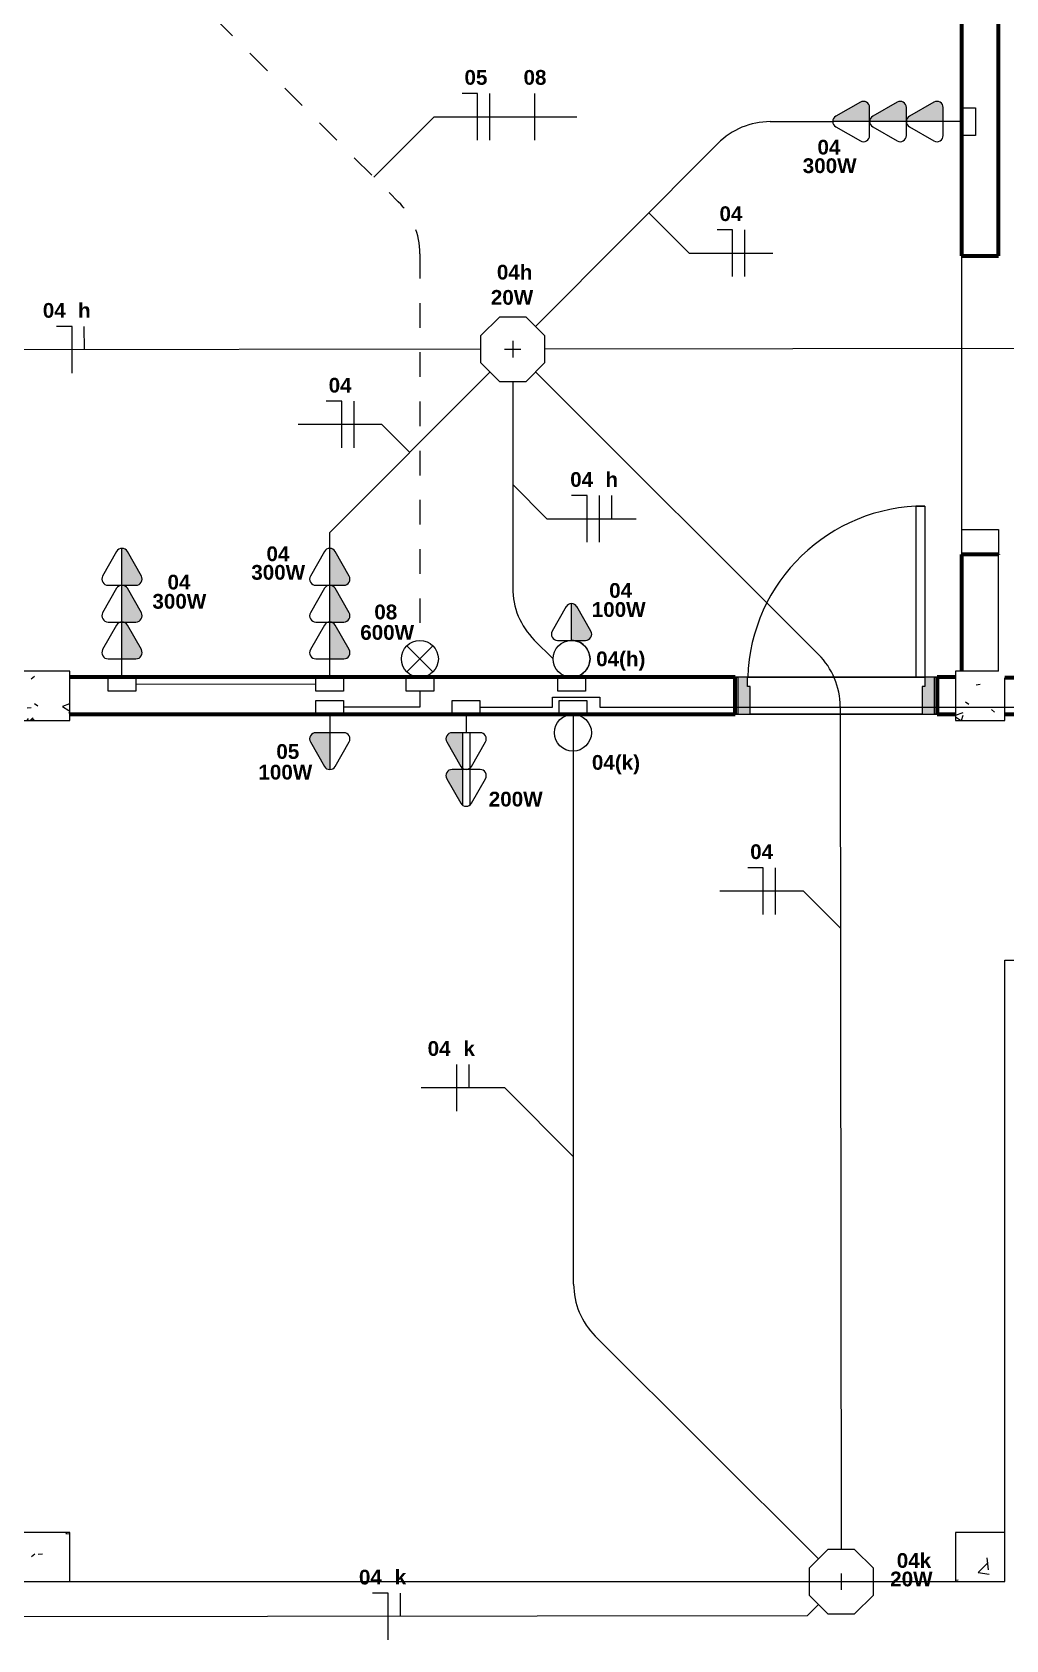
# Model space of a CAD drawing. Extents: x 1450 to 1868, y 82 to 351.
# Drawn here: x 1634 to 1637.96, y 222.2 to 228.74 of the extents above; entities that cross this region are included whole.
import ezdxf
from ezdxf.enums import TextEntityAlignment as Align

# ---------------------------------------------------------------- set-up
doc = ezdxf.new("R2010")
doc.units = 0
doc.header["$LTSCALE"] = 0.5
doc.linetypes.add('ELETRODUTO_PISO', pattern=[0.55, 0.4, -0.15])
doc.linetypes.add('ELETRODUTO_TETO', pattern=[1000, 1000, 0])
doc.layers.get('0').update_dxf_attribs({"linetype": 'CONTINUOUS'})
for name, color, linetype, lineweight in [('A-AREA', 32, 'CONTINUOUS', 9), ('A-DOOR', 31, 'CONTINUOUS', 25), ('A-DOOR-FRAM', 31, 'CONTINUOUS', 9), ('A-FLOR', 192, 'CONTINUOUS', 9), ('A-WALL', 113, 'CONTINUOUS', 30), ('S-COLS', 52, 'CONTINUOUS', 9)]:
    doc.layers.add(name, color=color, linetype=linetype, lineweight=lineweight)
for name, color, linetype in [('ELETRODUTO', 7, 'CONTINUOUS'), ('ELETRODUTO-PISO', 3, 'CONTINUOUS'), ('ELETRODUTO_TETO', 2, 'CONTINUOUS'), ('FIACAO', 7, 'CONTINUOUS'), ('Iluminação', 7, 'CONTINUOUS'), ('INDICACAO_CIRCUITO', 2, 'CONTINUOUS'), ('INDICACAO_INTERRUPTOR_FIA', 2, 'CONTINUOUS'), ('INDICACAO_POTENCIA', 1, 'CONTINUOUS'), ('INTERRUPTORES', 1, 'CONTINUOUS'), ('LINHA_DE_CHAMADA', 7, 'CONTINUOUS'), ('LUMINÁRIAS', 3, 'CONTINUOUS'), ('TOMADAS ABNT', 10, 'CONTINUOUS'), ('X_LIGACAO_VIRTUAL_OBJ', 7, 'CONTINUOUS')]:
    doc.layers.add(name, color=color, linetype=linetype)
doc.styles.add('Arial', font='arialbd.ttf', dxfattribs={"height": 100})

# ---------------------------------------------------------------- blocks, each defined once
blk = doc.blocks.new('*U1323', base_point=(576.818, 148.746))
blk.add_line((576.818, 148.556), (576.818, 148.936))
blk = doc.blocks.new('*U1331', base_point=(665.55, 144.199))
blk.add_line((665.55, 144.199), (665.55, 144.389))
blk = doc.blocks.new('*U1447', base_point=(1466.14, 145.6799))
at = {"xscale": 0.5, "yscale": 0.5, "zscale": 0.5}
for name, p in [('*U1323', (1466.115, 145.6799)), ('*U1331', (1466.165, 145.6799))]:
    blk.add_blockref(name, p, dxfattribs=at)
blk = doc.blocks.new('*U1442', base_point=(1466.4328, 149.6263))
at = {"xscale": 0.5, "yscale": 0.5, "zscale": 0.5}
blk.add_blockref('*U1323', (1466.4328, 149.6263), dxfattribs=at)
blk = doc.blocks.new('*U1322', base_point=(608.67, 153.293))
for p, q in [((608.67, 153.483), (608.544, 153.483)), ((608.67, 153.103), (608.67, 153.483))]:
    blk.add_line(p, q)
blk = doc.blocks.new('*U1441', base_point=(1466.1928, 149.6263))
at = {"xscale": 0.5, "yscale": 0.5, "zscale": 0.5}
for name, p in [('*U1322', (1466.1995, 149.6263)), ('*U1323', (1466.2495, 149.6263))]:
    blk.add_blockref(name, p, dxfattribs=at)
blk = doc.blocks.new('*U1436', base_point=(1465.861, 143.5321))
at = {"xscale": 0.5, "yscale": 0.5, "zscale": 0.5}
for name, p in [('*U1322', (1465.836, 143.5321)), ('*U1331', (1465.886, 143.5321))]:
    blk.add_blockref(name, p, dxfattribs=at)
blk = doc.blocks.new('*U1414', base_point=(1466.6629, 147.9923))
at = {"xscale": 0.5, "yscale": 0.5, "zscale": 0.5}
for name, p in [('*U1322', (1466.6446, 147.9923)), ('*U1323', (1466.6946, 147.9923)), ('*U1331', (1466.7446, 147.9923))]:
    blk.add_blockref(name, p, dxfattribs=at)
blk = doc.blocks.new('*U1413', base_point=(1467.3542, 146.4797))
at = {"xscale": 0.5, "yscale": 0.5, "zscale": 0.5}
for name, p in [('*U1322', (1467.3608, 146.4797)), ('*U1323', (1467.4108, 146.4797))]:
    blk.add_blockref(name, p, dxfattribs=at)
blk = doc.blocks.new('*U1398', base_point=(1464.5759, 148.6795))
at = {"xscale": 0.5, "yscale": 0.5, "zscale": 0.5}
for name, p in [('*U1322', (1464.5509, 148.6795)), ('*U1331', (1464.6009, 148.6795))]:
    blk.add_blockref(name, p, dxfattribs=at)
blk = doc.blocks.new('*U1397', base_point=(1467.2293, 149.0724))
at = {"xscale": 0.5, "yscale": 0.5, "zscale": 0.5}
for name, p in [('*U1322', (1467.236, 149.0724)), ('*U1323', (1467.286, 149.0724))]:
    blk.add_blockref(name, p, dxfattribs=at)
blk = doc.blocks.new('*U1395', base_point=(1465.6406, 148.3753))
at = {"xscale": 0.5, "yscale": 0.5, "zscale": 0.5}
for name, p in [('*U1322', (1465.6473, 148.3753)), ('*U1323', (1465.6973, 148.3753))]:
    blk.add_blockref(name, p, dxfattribs=at)
blk = doc.blocks.new('*U776', base_point=(-33141.08, 35011.19))
at = {"linetype": 'ByBlock'}
blk.add_lwpolyline([(-33141.08, 35011.19), (-33141.08, 34927.32, 0.198913), (-33132.3, 34906.11), (-33124.64, 34898.44)], format="xyb", dxfattribs=at)
blk = doc.blocks.new('*U775', base_point=(-33117.14, 34905.94))
at = {"linetype": 'ByBlock'}
blk.add_arc((-33117.14, 34898.44), 7.5, 270, 90, dxfattribs=at)
blk = doc.blocks.new('*U763', base_point=(-33353.58, 35808.49))
at = {"linetype": 'ByBlock'}
blk.add_lwpolyline([(-33353.58, 35808.49), (-33353.57, 35808.49)], dxfattribs=at)
blk = doc.blocks.new('*U762', base_point=(-33475.09, 35665.19))
blk.add_hatch(color=256).paths.add_polyline_path([(-33461.38, 35663.02, 0.269143), (-33460.13, 35665.19), (-33475.09, 35665.19), (-33475.09, 35659.5, 0.575867), (-33471.35, 35657.33)])
for p, q in [((-33461.38, 35667.36), (-33471.35, 35673.06)), ((-33475.09, 35670.89), (-33475.09, 35665.19)), ((-33475.09, 35665.19), (-33475.09, 35659.5)), ((-33475.09, 35665.19), (-33460.13, 35665.19)), ((-33471.35, 35657.33), (-33461.38, 35663.02))]:
    blk.add_line(p, q)
for centre, start, end in [((-33472.59, 35670.89), 60.25512, 180), ((-33462.63, 35665.19), 299.74488, 60.25512), ((-33472.59, 35659.5), 180, 299.74488)]:
    blk.add_arc(centre, 2.5, start, end)
blk = doc.blocks.new('*U761', base_point=(-33475.09, 35665.19))
blk.add_lwpolyline([(-33475.09, 35670.8), (-33475.09, 35659.59), (-33480.69, 35659.59), (-33480.69, 35670.8)], close=True)
blk.add_circle((-33467.59, 35665.19), 7.5)
blk = doc.blocks.new('*U767', base_point=(-33353.63, 35555.76))
at = {"linetype": 'ByBlock'}
blk.add_arc((-33346.13, 35555.76), 7.5, 359.9999999999515, 0, dxfattribs=at)
blk = doc.blocks.new('*U691', base_point=(-33154.42, 34878.75))
at = {"linetype": 'ByBlock'}
blk.add_lwpolyline([(-33154.42, 34878.75), (-33124.83, 34878.75), (-33124.83, 34882.87), (-33105.7, 34882.87), (-33105.7, 34878.75), (-32586.77, 34878.75), (-32586.77, 34871.05)], dxfattribs=at)
blk = doc.blocks.new('*U690', base_point=(-33178.79, 34885.34))
at = {"linetype": 'ByBlock'}
blk.add_lwpolyline([(-33178.79, 34885.34), (-33178.79, 34878.75), (-33209.84, 34878.75)], dxfattribs=at)
blk = doc.blocks.new('*U689', base_point=(-33318.58, 35215.24))
at = {"linetype": 'ByBlock'}
blk.add_lwpolyline([(-33318.58, 35215.24), (-33187.58, 35084.23, -0.198912), (-33178.79, 35063.02), (-33178.79, 34905.94)], format="xyb", dxfattribs=at)
blk = doc.blocks.new('*U468', base_point=(-31629.95, 36394.81))
at = {"linetype": 'ByBlock'}
blk.add_lwpolyline([(-31629.95, 36394.81), (-31747.09, 36394.81), (-31750.82, 36391.09), (-31976.9, 36391.1)], dxfattribs=at)
blk = doc.blocks.new('*U460', base_point=(-31980.73, 36400.36))
at = {"linetype": 'ByBlock'}
blk.add_lwpolyline([(-31980.73, 36400.36), (-31906.44, 36474.65, -0.199097), (-31885.2, 36483.44), (-31859.76, 36483.42)], format="xyb", dxfattribs=at)
blk = doc.blocks.new('*U459', base_point=(-32070.12, 36255.06))
at = {"linetype": 'ByBlock'}
blk.add_lwpolyline([(-32070.12, 36255.06), (-32070.12, 36255.06), (-32143.36, 36255.06)], dxfattribs=at)
blk = doc.blocks.new('*U458', base_point=(-31999.24, 36381.85))
at = {"linetype": 'ByBlock'}
blk.add_lwpolyline([(-31999.24, 36381.85), (-32064.51, 36316.58), (-32064.51, 36310.24)], dxfattribs=at)
blk = doc.blocks.new('*U457', base_point=(-31866.3, 35880.85))
at = {"linetype": 'ByBlock'}
blk.add_lwpolyline([(-31866.3, 35880.85), (-31870.95, 35876.2), (-32226.49, 35876.2), (-32231.6, 35881.31)], dxfattribs=at)
blk = doc.blocks.new('*U456', base_point=(-31866.3, 35899.36))
at = {"linetype": 'ByBlock'}
blk.add_lwpolyline([(-31866.3, 35899.36), (-31956.89, 35989.95, -0.19923), (-31965.67, 36011.2), (-31965.39, 36242.74), (-31965.67, 36242.74)], format="xyb", dxfattribs=at)
blk = doc.blocks.new('*U455', base_point=(-32003.08, 36391.1))
at = {"linetype": 'ByBlock'}
blk.add_lwpolyline([(-32003.08, 36391.1), (-32349.62, 36391.1, 0.078093), (-32358.82, 36389.66), (-32359.4, 36389.47)], format="xyb", dxfattribs=at)
blk = doc.blocks.new('*U454', base_point=(-31980.73, 36381.85))
at = {"linetype": 'ByBlock'}
blk.add_lwpolyline([(-31980.73, 36381.85), (-31865.82, 36266.93, -0.198924), (-31857.03, 36245.71), (-31857.04, 35903.19)], format="xyb", dxfattribs=at)
blk = doc.blocks.new('*U264', base_point=(-47154.66, 15029.39))
for p, q in [((-47154.66, 15036.89), (-47159.96, 15042.19)), ((-47154.66, 15044.39), (-47154.66, 15044.39)), ((-47154.66, 15036.89), (-47149.36, 15042.19)), ((-47154.66, 15036.89), (-47159.96, 15031.58)), ((-47154.66, 15036.89), (-47149.36, 15031.58))]:
    blk.add_line(p, q)
blk.add_lwpolyline([(-47160.26, 15029.39), (-47149.06, 15029.39), (-47149.06, 15023.78), (-47160.26, 15023.78)], close=True)
blk.add_circle((-47154.66, 15036.89), 7.5)
blk = doc.blocks.new('Cozinha')
at = {"layer": 'A-WALL', "lineweight": 70}
for p, q in [((767.5, -742.5), (767.5, -931.25)), ((782.5, -931.25), (782.5, -827.5)), ((767.5, -931.25), (782.5, -931.25)), ((782.5, -1052.63), (767.5, -1052.63)), ((767.5, -1052.63), (767.5, -1100)), ((782.5, -1052.68), (782.5, -1052.63)), ((675.5, -1102.5), (405, -1102.5)), ((675.5, -1117.5), (675.5, -1102.5)), ((765, -1102.5), (757.5, -1102.5)), ((757.5, -1102.5), (757.5, -1117.5)), ((1152.5, -1102.5), (785, -1102.68)), ((405, -1117.5), (675.5, -1117.5)), ((757.5, -1117.5), (765, -1117.5)), ((785, -1117.5), (1127.5, -1117.5))]:
    blk.add_line(p, q, dxfattribs=at)
at = {"layer": 'A-WALL', "lineweight": 9}
blk.add_line((782.4, -1052.63), (782.4, -1100), dxfattribs=at)
at = {"layer": 'A-WALL'}
for p, q in [((675.5, -1102.5), (676.5, -1102.5)), ((680.5, -1102.5), (752.5, -1102.5)), ((756.5, -1102.5), (757.5, -1102.5)), ((676.5, -1117.5), (675.5, -1117.5)), ((751.5, -1117.5), (681.5, -1117.5)), ((757.5, -1117.5), (756.5, -1117.5))]:
    blk.add_line(p, q, dxfattribs=at)
blk = doc.blocks.new('*U309', base_point=(-46541.69, 15055.92))
h = blk.add_hatch(color=256)
h.dxf.hatch_style = 1
h.paths.add_polyline_path([(-46534.19, 15054.42), (-46534.19, 15050.22, 0.57586), (-46530.45, 15048.05), (-46520.49, 15053.74, 0.102393), (-46519.73, 15054.42)])
h.paths.add_polyline_path([(-46505.53, 15053.74, 0.102393), (-46504.77, 15054.42), (-46519.23, 15054.42), (-46519.23, 15050.22, 0.575872), (-46515.49, 15048.05)])
for p, q in [((-46534.19, 15061.61), (-46534.19, 15055.92)), ((-46520.49, 15058.09), (-46530.45, 15063.78)), ((-46519.23, 15061.61), (-46519.23, 15055.92)), ((-46505.53, 15058.09), (-46515.49, 15063.78)), ((-46541.69, 15055.92), (-46534.19, 15055.92)), ((-46534.19, 15057.42), (-46519.73, 15057.42)), ((-46534.19, 15055.92), (-46534.19, 15050.22)), ((-46534.19, 15054.42), (-46519.73, 15054.42)), ((-46530.45, 15048.05), (-46520.49, 15053.74)), ((-46519.23, 15057.42), (-46504.77, 15057.42)), ((-46519.23, 15055.92), (-46519.23, 15050.22)), ((-46519.23, 15054.42), (-46504.77, 15054.42)), ((-46515.49, 15048.05), (-46505.53, 15053.74))]:
    blk.add_line(p, q)
blk.add_lwpolyline([(-46541.69, 15061.52), (-46541.69, 15050.31), (-46547.29, 15050.31), (-46547.29, 15061.52)], close=True)
for centre, start, end in [((-46531.69, 15061.61), 60.25512, 180), ((-46516.73, 15061.61), 60.25512, 180), ((-46521.73, 15055.92), 299.74488, 60.25512), ((-46506.77, 15055.92), 299.74488, 60.25512), ((-46531.69, 15050.22), 180, 299.74488), ((-46516.73, 15050.22), 180, 299.74488)]:
    blk.add_arc(centre, 2.5, start, end)
blk = doc.blocks.new('*U291', base_point=(-46555.9, 19648.24))
at = {"layer": 'LUMINÁRIAS'}
blk.add_lwpolyline([(-46574.05, 19655.76), (-46574.05, 19640.72), (-46563.42, 19630.09), (-46548.38, 19630.09), (-46537.75, 19640.72), (-46537.75, 19655.76), (-46548.38, 19666.39), (-46563.42, 19666.39)], close=True, dxfattribs=at)
for points in [[(-46560.57, 19648.24), (-46551.23, 19648.24)], [(-46555.9, 19652.91), (-46555.9, 19643.57)]]:
    blk.add_lwpolyline(points, dxfattribs=at)
blk = doc.blocks.new('*U262', base_point=(-46470.81, 19019.21))
blk.add_lwpolyline([(-46476.41, 19019.21), (-46465.2, 19019.21), (-46465.2, 19013.6), (-46476.41, 19013.6)], close=True)
blk.add_circle((-46470.81, 19026.71), 7.5)
blk = doc.blocks.new('*U211', base_point=(-46656.6, 14978.45))
blk.add_hatch(color=256).paths.add_polyline_path([(-46654.43, 14999.66, 0.269143), (-46656.6, 15000.92), (-46656.6, 14985.95), (-46650.91, 14985.95, 0.575867), (-46648.74, 14989.69)])
for p, q in [((-46656.6, 14985.95), (-46656.6, 15000.92)), ((-46658.77, 14999.66), (-46664.46, 14989.69)), ((-46648.74, 14989.69), (-46654.43, 14999.66)), ((-46662.29, 14985.95), (-46656.6, 14985.95)), ((-46656.6, 14978.45), (-46656.6, 14985.95)), ((-46656.6, 14985.95), (-46650.91, 14985.95))]:
    blk.add_line(p, q)
blk.add_lwpolyline([(-46662.2, 14978.45), (-46651, 14978.45), (-46651, 14972.85), (-46662.2, 14972.85)], close=True)
for centre, start, end in [((-46656.6, 14998.42), 29.74488, 150.25512), ((-46662.29, 14988.45), 150.25512, 270), ((-46650.91, 14988.45), 270, 29.74488)]:
    blk.add_arc(centre, 2.5, start, end)
blk = doc.blocks.new('*U203', base_point=(-46799.63, 14878.11))
for points in [[(-46797.46, 14929.23, 0.269143), (-46799.63, 14930.49), (-46799.63, 14915.53), (-46793.94, 14915.53, 0.575867), (-46791.77, 14919.27)], [(-46797.46, 14914.27, 0.269143), (-46799.63, 14915.53), (-46799.63, 14900.57), (-46793.94, 14900.57, 0.575867), (-46791.77, 14904.31)], [(-46797.46, 14899.31, 0.269143), (-46799.63, 14900.57), (-46799.63, 14885.61), (-46793.94, 14885.61, 0.575867), (-46791.77, 14889.35)]]:
    blk.add_hatch(color=256).paths.add_polyline_path(points)
for p, q in [((-46801.8, 14929.23), (-46807.49, 14919.27)), ((-46799.63, 14915.53), (-46799.63, 14930.49)), ((-46791.77, 14919.27), (-46797.46, 14929.23)), ((-46805.32, 14915.53), (-46799.63, 14915.53)), ((-46799.63, 14900.57), (-46799.63, 14915.53)), ((-46799.63, 14915.53), (-46793.94, 14915.53)), ((-46801.8, 14914.27), (-46807.49, 14904.31)), ((-46791.77, 14904.31), (-46797.46, 14914.27)), ((-46801.8, 14899.31), (-46807.49, 14889.35)), ((-46805.32, 14900.57), (-46799.63, 14900.57)), ((-46799.63, 14885.61), (-46799.63, 14900.57)), ((-46799.63, 14900.57), (-46793.94, 14900.57)), ((-46791.77, 14889.35), (-46797.46, 14899.31)), ((-46805.32, 14885.61), (-46799.63, 14885.61)), ((-46799.63, 14878.11), (-46799.63, 14885.61)), ((-46799.63, 14885.61), (-46793.94, 14885.61))]:
    blk.add_line(p, q)
blk.add_lwpolyline([(-46805.23, 14878.11), (-46794.03, 14878.11), (-46794.03, 14872.5), (-46805.23, 14872.5)], close=True)
for centre, start, end in [((-46799.63, 14927.99), 29.74488, 150.25512), ((-46805.32, 14918.03), 150.25512, 270), ((-46799.63, 14913.03), 29.74488, 150.25512), ((-46793.94, 14918.03), 270, 29.74488), ((-46805.32, 14903.07), 150.25512, 270), ((-46793.94, 14903.07), 270, 29.74488), ((-46799.63, 14898.07), 29.74488, 150.25512), ((-46805.32, 14888.11), 150.25512, 270), ((-46793.94, 14888.11), 270, 29.74488)]:
    blk.add_arc(centre, 2.5, start, end)
blk = doc.blocks.new('*U202', base_point=(-46767.4, 14923.04))
for points in [[(-46765.23, 14974.16, 0.269143), (-46767.4, 14975.42), (-46767.4, 14960.46), (-46761.71, 14960.46, 0.575867), (-46759.54, 14964.2)], [(-46765.23, 14959.2, 0.269143), (-46767.4, 14960.46), (-46767.4, 14945.5), (-46761.71, 14945.5, 0.575867), (-46759.54, 14949.24)], [(-46765.23, 14944.24, 0.269143), (-46767.4, 14945.5), (-46767.4, 14930.54), (-46761.71, 14930.54, 0.575867), (-46759.54, 14934.28)]]:
    blk.add_hatch(color=256).paths.add_polyline_path(points)
for p, q in [((-46769.57, 14974.16), (-46775.26, 14964.2)), ((-46767.4, 14960.46), (-46767.4, 14975.42)), ((-46759.54, 14964.2), (-46765.23, 14974.16)), ((-46769.57, 14959.2), (-46775.26, 14949.24)), ((-46773.09, 14960.46), (-46767.4, 14960.46)), ((-46767.4, 14945.5), (-46767.4, 14960.46)), ((-46767.4, 14960.46), (-46761.71, 14960.46)), ((-46759.54, 14949.24), (-46765.23, 14959.2)), ((-46769.57, 14944.24), (-46775.26, 14934.28)), ((-46773.09, 14945.5), (-46767.4, 14945.5)), ((-46767.4, 14930.54), (-46767.4, 14945.5)), ((-46767.4, 14945.5), (-46761.71, 14945.5)), ((-46759.54, 14934.28), (-46765.23, 14944.24)), ((-46773.09, 14930.54), (-46767.4, 14930.54)), ((-46767.4, 14923.04), (-46767.4, 14930.54)), ((-46767.4, 14930.54), (-46761.71, 14930.54))]:
    blk.add_line(p, q)
blk.add_lwpolyline([(-46773, 14923.04), (-46761.8, 14923.04), (-46761.8, 14917.43), (-46773, 14917.43)], close=True)
for centre, start, end in [((-46767.4, 14972.92), 29.74488, 150.25512), ((-46773.09, 14962.96), 150.25512, 270), ((-46761.71, 14962.96), 270, 29.74488), ((-46767.4, 14957.96), 29.74488, 150.25512), ((-46773.09, 14948), 150.25512, 270), ((-46761.71, 14948), 270, 29.74488), ((-46767.4, 14943), 29.74488, 150.25512), ((-46773.09, 14933.04), 150.25512, 270), ((-46761.71, 14933.04), 270, 29.74488)]:
    blk.add_arc(centre, 2.5, start, end)
blk = doc.blocks.new('*U198', base_point=(-46690.71, 15022.76))
for points in [[(-46688.54, 15073.89, 0.269143), (-46690.71, 15075.14), (-46690.71, 15060.18), (-46685.02, 15060.18, 0.575867), (-46682.85, 15063.92)], [(-46688.54, 15058.92, 0.269143), (-46690.71, 15060.18), (-46690.71, 15045.22), (-46685.02, 15045.22, 0.575867), (-46682.85, 15048.96)], [(-46688.54, 15043.96, 0.269143), (-46690.71, 15045.22), (-46690.71, 15030.26), (-46685.02, 15030.26, 0.575867), (-46682.85, 15034)]]:
    blk.add_hatch(color=256).paths.add_polyline_path(points)
for p, q in [((-46692.88, 15073.89), (-46698.57, 15063.92)), ((-46690.71, 15060.18), (-46690.71, 15075.14)), ((-46682.85, 15063.92), (-46688.54, 15073.89)), ((-46692.88, 15058.92), (-46698.57, 15048.96)), ((-46696.4, 15060.18), (-46690.71, 15060.18)), ((-46690.71, 15045.22), (-46690.71, 15060.18)), ((-46690.71, 15060.18), (-46685.02, 15060.18)), ((-46682.85, 15048.96), (-46688.54, 15058.92)), ((-46692.88, 15043.96), (-46698.57, 15034)), ((-46696.4, 15045.22), (-46690.71, 15045.22)), ((-46690.71, 15030.26), (-46690.71, 15045.22)), ((-46690.71, 15045.22), (-46685.02, 15045.22)), ((-46682.85, 15034), (-46688.54, 15043.96)), ((-46696.4, 15030.26), (-46690.71, 15030.26)), ((-46690.71, 15022.76), (-46690.71, 15030.26)), ((-46690.71, 15030.26), (-46685.02, 15030.26))]:
    blk.add_line(p, q)
blk.add_lwpolyline([(-46696.31, 15022.76), (-46685.11, 15022.76), (-46685.11, 15017.16), (-46696.31, 15017.16)], close=True)
for centre, start, end in [((-46690.71, 15072.64), 29.74488, 150.25512), ((-46696.4, 15062.68), 150.25512, 270), ((-46690.71, 15057.68), 29.74488, 150.25512), ((-46685.02, 15062.68), 270, 29.74488), ((-46696.4, 15047.72), 150.25512, 270), ((-46685.02, 15047.72), 270, 29.74488), ((-46690.71, 15042.72), 29.74488, 150.25512), ((-46696.4, 15032.76), 150.25512, 270), ((-46685.02, 15032.76), 270, 29.74488)]:
    blk.add_arc(centre, 2.5, start, end)
blk = doc.blocks.new('Pilar Retangular de Concreto - 20X20 cm-V71-Planta Baixa')
at = {"layer": 'S-COLS'}
h = blk.add_hatch(dxfattribs=at)
h.set_pattern_fill('FP_119', color=256, style=0, pattern_type=2)
h.set_pattern_definition([(50, (38416.5, 17920.3), (364.368, -31.8783), [38.1, -419.1]), (355, (38416.5, 17920.3), (-70.486, 382.1133), [30.48, -335.28]), (100.451, (38446.87, 17917.65), (293.885, 350.2334), [32.38, -356.18]), (46.184, (38416.5, 18021.9), (542.1585, -84.086), [57.15, -628.65]), (96.636, (38461.7, 18014.9), (474.805, 494.8554), [48.57, -534.27]), (351.184, (38416.5, 18021.9), (474.81, 494.85), [45.72, -502.92]), (21, (38467.3, 17996.5), (303.2285, -204.5305), [38.1, -419.1]), (326, (38467.3, 17996.5), (123.604, 368.376), [30.48, -335.28]), (71.451, (38492.58, 17979.46), (426.834, 163.8427), [32.38, -356.18]), (37.5, (38416.51, 17920.3), (6.17665, 169.11015), [16.764, -314.452, 16.764, -323.596, -336.55]), (37.5, (38416.51, 17920.3), (6.17665, 169.11015), [-671.576, 16.764, -319.786]), (7.5, (38416.51, 17920.3), (133.6389, 200.3615), [16.764, -177.292, 16.764, -306.832, -128.27]), (7.5, (38416.51, 17920.3), (133.6389, 200.3615), [-517.652, 16.764, -111.506]), (327.5, (38303.23, 17920.3), (271.1818, -11.45836), [16.764, -110.236, 16.764, -905.256]), (327.5, (38303.23, 17920.3), (271.1818, -11.45836), [-143.764, -379.476, 16.764, -509.016]), (317.5, (38252.43, 17920.3), (296.2585, 50.8528), [16.764, -148.336, 16.764, -246.38, -373.38]), (317.5, (38252.43, 17920.3), (296.2585, 50.8528), [-428.244, 16.764, -356.616])])
h.paths.add_polyline_path([(100, -100), (100, 100), (-100, 100), (-100, -100)], flags=0)
for p, q in [((100, 100), (-100, 100)), ((-100, 100), (-100, -100)), ((100, -100), (100, 100)), ((-100, -100), (100, -100))]:
    blk.add_line(p, q, dxfattribs=at)
blk = doc.blocks.new('Pilar Retangular de Concreto - 20X20 cm-V70-Planta Baixa')
at = {"layer": 'S-COLS'}
h = blk.add_hatch(dxfattribs=at)
h.set_pattern_fill('FP_118', color=256, style=0, pattern_type=2)
h.set_pattern_definition([(50, (42216.5, 17920.3), (364.368, -31.8783), [38.1, -419.1]), (355, (42216.5, 17920.3), (-70.486, 382.1133), [30.48, -335.28]), (100.451, (42246.87, 17917.65), (293.885, 350.2334), [32.38, -356.18]), (46.184, (42216.5, 18021.9), (542.1585, -84.086), [57.15, -628.65]), (96.636, (42261.7, 18014.9), (474.805, 494.8554), [48.57, -534.27]), (351.184, (42216.5, 18021.9), (474.81, 494.85), [45.72, -502.92]), (21, (42267.3, 17996.5), (303.2285, -204.5305), [38.1, -419.1]), (326, (42267.3, 17996.5), (123.604, 368.376), [30.48, -335.28]), (71.451, (42292.58, 17979.46), (426.834, 163.8427), [32.38, -356.18]), (37.5, (42216.51, 17920.3), (6.17665, 169.11015), [16.764, -314.452, 16.764, -323.596, -336.55]), (37.5, (42216.51, 17920.3), (6.17665, 169.11015), [-671.576, 16.764, -319.786]), (7.5, (42216.51, 17920.3), (133.6389, 200.3615), [16.764, -177.292, 16.764, -306.832, -128.27]), (7.5, (42216.51, 17920.3), (133.6389, 200.3615), [-517.652, 16.764, -111.506]), (327.5, (42103.23, 17920.3), (271.1818, -11.45836), [16.764, -110.236, 16.764, -905.256]), (327.5, (42103.23, 17920.3), (271.1818, -11.45836), [-143.764, -379.476, 16.764, -509.016]), (317.5, (42052.43, 17920.3), (296.2585, 50.8528), [16.764, -148.336, 16.764, -246.38, -373.38]), (317.5, (42052.43, 17920.3), (296.2585, 50.8528), [-428.244, 16.764, -356.616])])
h.paths.add_polyline_path([(100, -100), (100, 100), (-100, 100), (-100, -100)], flags=0)
for p, q in [((100, 100), (-100, 100)), ((-100, 100), (-100, -100)), ((100, -100), (100, 100)), ((-100, -100), (100, -100))]:
    blk.add_line(p, q, dxfattribs=at)
blk = doc.blocks.new('Porta Simples de Abrir - 70x210cm - Marco de Madeira-3450791-Planta Baixa')
at = {"layer": 'A-DOOR-FRAM', "lineweight": 25}
h = blk.add_hatch(color=256, dxfattribs=at)
h.paths.add_polyline_path([(-400, -75), (-350, -75), (-350, 38), (-360, 38), (-360, 75), (-400, 75), (-400, -55.9)], flags=0)
h.paths.add_polyline_path([(350, -75), (400, -75), (400, 75), (360, 75), (359.9, 38), (350, 38), (350, -49.8)], flags=0)
at = {"layer": 'A-DOOR'}
for p, q in [((325, 75), (325, 771)), ((325, 771), (360, 771)), ((360, 771), (360, 75)), ((360, 75), (-360, 75)), ((360, 75), (325, 75)), ((-350, -75), (350, -75))]:
    blk.add_line(p, q, dxfattribs=at)
at = {"layer": 'A-DOOR', "lineweight": 9}
blk.add_arc((360, 50.9), 720.1, 90, 178.07863, dxfattribs=at)
at = {"layer": 'A-DOOR-FRAM', "lineweight": 25}
for p, q in [((-360, 75), (-400, 75)), ((-400, 75), (-400, -75)), ((-360, 38), (-360, 75)), ((360, 75), (360, 38)), ((400, 75), (360, 75)), ((400, -75), (400, 75)), ((-350, 38), (-360, 38)), ((-350, -75), (-350, 38)), ((360, 38), (350, 38)), ((350, 38), (350, -75)), ((-400, -75), (-350, -75)), ((350, -75), (400, -75))]:
    blk.add_line(p, q, dxfattribs=at)
blk = doc.blocks.new('Pilar Retangular de Concreto - 20X20 cm-V34-Planta Baixa')
at = {"layer": 'S-COLS'}
h = blk.add_hatch(dxfattribs=at)
h.set_pattern_fill('FP_54', color=256, style=0, pattern_type=2)
h.set_pattern_definition([(50, (38416.5, 14420.3), (364.368, -31.8783), [38.1, -419.1]), (355, (38416.5, 14420.3), (-70.486, 382.1133), [30.48, -335.28]), (100.451, (38446.87, 14417.65), (293.885, 350.2334), [32.38, -356.18]), (46.184, (38416.5, 14521.9), (542.1585, -84.086), [57.15, -628.65]), (96.636, (38461.7, 14514.9), (474.805, 494.8554), [48.57, -534.27]), (351.184, (38416.5, 14521.9), (474.81, 494.85), [45.72, -502.92]), (21, (38467.3, 14496.5), (303.2285, -204.5305), [38.1, -419.1]), (326, (38467.3, 14496.5), (123.604, 368.376), [30.48, -335.28]), (71.451, (38492.58, 14479.46), (426.834, 163.8427), [32.38, -356.18]), (37.5, (38416.51, 14420.3), (6.17665, 169.11015), [16.764, -314.452, 16.764, -323.596, -336.55]), (37.5, (38416.51, 14420.3), (6.17665, 169.11015), [-671.576, 16.764, -319.786]), (7.5, (38416.51, 14420.3), (133.6389, 200.3615), [16.764, -177.292, 16.764, -306.832, -128.27]), (7.5, (38416.51, 14420.3), (133.6389, 200.3615), [-517.652, 16.764, -111.506]), (327.5, (38303.23, 14420.3), (271.1818, -11.45836), [16.764, -110.236, 16.764, -905.256]), (327.5, (38303.23, 14420.3), (271.1818, -11.45836), [-143.764, -379.476, 16.764, -509.016]), (317.5, (38252.43, 14420.3), (296.2585, 50.8528), [16.764, -148.336, 16.764, -246.38, -373.38]), (317.5, (38252.43, 14420.3), (296.2585, 50.8528), [-428.244, 16.764, -356.616])])
h.paths.add_polyline_path([(48.1, -100), (100, -100), (100, 73.2), (75, 73.2), (75, 100), (-100, 100), (-100, -100), (-75, -100)], flags=0)
for p, q in [((75, 100), (-100, 100)), ((-100, 100), (-100, -100)), ((100, -100), (100, 73.2)), ((-100, -100), (100, -100))]:
    blk.add_line(p, q, dxfattribs=at)
blk = doc.blocks.new('Pilar Retangular de Concreto - 20X20 cm-V24-Planta Baixa')
at = {"layer": 'S-COLS'}
h = blk.add_hatch(dxfattribs=at)
h.set_pattern_fill('FP_43', color=256, style=0, pattern_type=2)
h.set_pattern_definition([(50, (42216.5, 14420.3), (364.368, -31.8783), [38.1, -419.1]), (355, (42216.5, 14420.3), (-70.486, 382.1133), [30.48, -335.28]), (100.451, (42246.87, 14417.65), (293.885, 350.2334), [32.38, -356.18]), (46.184, (42216.5, 14521.9), (542.1585, -84.086), [57.15, -628.65]), (96.636, (42261.7, 14514.9), (474.805, 494.8554), [48.57, -534.27]), (351.184, (42216.5, 14521.9), (474.81, 494.85), [45.72, -502.92]), (21, (42267.3, 14496.5), (303.2285, -204.5305), [38.1, -419.1]), (326, (42267.3, 14496.5), (123.604, 368.376), [30.48, -335.28]), (71.451, (42292.58, 14479.46), (426.834, 163.8427), [32.38, -356.18]), (37.5, (42216.51, 14420.3), (6.17665, 169.11015), [16.764, -314.452, 16.764, -323.596, -336.55]), (37.5, (42216.51, 14420.3), (6.17665, 169.11015), [-671.576, 16.764, -319.786]), (7.5, (42216.51, 14420.3), (133.6389, 200.3615), [16.764, -177.292, 16.764, -306.832, -128.27]), (7.5, (42216.51, 14420.3), (133.6389, 200.3615), [-517.652, 16.764, -111.506]), (327.5, (42103.23, 14420.3), (271.1818, -11.45836), [16.764, -110.236, 16.764, -905.256]), (327.5, (42103.23, 14420.3), (271.1818, -11.45836), [-143.764, -379.476, 16.764, -509.016]), (317.5, (42052.43, 14420.3), (296.2585, 50.8528), [16.764, -148.336, 16.764, -246.38, -373.38]), (317.5, (42052.43, 14420.3), (296.2585, 50.8528), [-428.244, 16.764, -356.616])])
h.paths.add_polyline_path([(100, -100), (100, 100), (-100, 100), (-100, -100)], flags=0)
for p, q in [((100, 100), (-100, 100)), ((-100, 100), (-100, -100)), ((100, -100), (100, 100)), ((-100, -100), (100, -100))]:
    blk.add_line(p, q, dxfattribs=at)

msp = doc.modelspace()

# ---------------------------------------------------------------- linework, layer by layer
at = {"layer": 'A-AREA'}
msp.add_line((1637.782, 226.6139), (1637.782, 227.8277), dxfattribs=at)
at = {"layer": 'A-FLOR'}
for p, q in [((1637.781, 227.8277), (1637.781, 226.6139)), ((1637.781, 226.7152), (1637.931, 226.7152)), ((1637.931, 226.7152), (1637.931, 226.6139)), ((1637.956, 224.9652), (1641.381, 224.9652)), ((1637.956, 222.6402), (1637.956, 224.9652)), ((1634.156, 222.4402), (1637.756, 222.4402))]:
    msp.add_line(p, q, dxfattribs=at)
at = {"layer": 'LINHA_DE_CHAMADA'}
for points in [[(1635.3913, 228.1477), (1635.6367, 228.3931), (1636.2167, 228.3931)], [(1636.5093, 228.0032), (1636.6733, 227.8392), (1637.0133, 227.8392)], [(1635.5376, 227.0291), (1635.4246, 227.1421), (1635.0846, 227.1421)], [(1635.956, 226.8982), (1636.0952, 226.7591), (1636.4585, 226.7591)], [(1637.2884, 225.0962), (1637.1381, 225.2465), (1636.7981, 225.2465)], [(1636.2038, 224.1669), (1635.924, 224.4467), (1635.584, 224.4467)]]:
    msp.add_lwpolyline(points, dxfattribs=at)

# ---------------------------------------------------------------- block references
at = {"layer": 'A-DOOR', "xscale": 0.00100000000000115, "yscale": 0.00100000000000115, "zscale": 0.00100000000000115}
msp.add_blockref('Porta Simples de Abrir - 70x210cm - Marco de Madeira-3450791-Planta Baixa', (1637.271, 226.0402), dxfattribs=at)
at = {"layer": 'A-WALL', "xscale": 0.01000000108748102, "yscale": 0.01000000108748102, "zscale": 0.01000000108748102}
msp.add_blockref('Cozinha', (1630.106, 237.1402), dxfattribs=at)
at = {"layer": 'ELETRODUTO', "linetype": 'ELETRODUTO_TETO', "xscale": 0.01000000108748102, "yscale": 0.01000000108748102, "zscale": 0.01000000108748102, "rotation": 270}
msp.add_blockref('*U767', (1636.1954, 226.2652), dxfattribs=at)
at = {"layer": 'ELETRODUTO-PISO', "linetype": 'ELETRODUTO_PISO', "xscale": 0.01000000108748102, "yscale": 0.01000000108748102, "zscale": 0.01000000108748102}
msp.add_blockref('*U689', (1634.181, 229.3581), dxfattribs=at)
at = {"layer": 'ELETRODUTO_TETO', "linetype": 'ELETRODUTO_TETO', "xscale": 0.01000000108748102, "yscale": 0.01000000108748102, "zscale": 0.01000000108748102, "rotation": 0.07010083668257441}
for name, p in [('*U460', (1636.0484, 227.5412)), ('*U468', (1639.5563, 227.49)), ('*U455', (1635.8251, 227.4483)), ('*U458', (1635.8635, 227.3558)), ('*U454', (1636.0486, 227.3561)), ('*U459', (1635.1563, 226.0871)), ('*U456', (1637.1989, 222.5326)), ('*U457', (1637.1991, 222.3475))]:
    msp.add_blockref(name, p, dxfattribs=at)
at = {"layer": 'ELETRODUTO_TETO', "linetype": 'ELETRODUTO_TETO', "xscale": 0.01000000108748102, "yscale": 0.01000000108748102, "zscale": 0.01000000108748102}
for name, p in [('*U776', (1635.956, 227.3176)), ('*U690', (1635.5789, 226.0591)), ('*U691', (1635.8226, 225.9932))]:
    msp.add_blockref(name, p, dxfattribs=at)
at = {"layer": 'FIACAO'}
for name, p in [('*U1441', (1635.8067, 228.3931)), ('*U1442', (1636.0467, 228.3931)), ('*U1397', (1636.8433, 227.8392)), ('*U1395', (1635.2546, 227.1421)), ('*U1414', (1636.2768, 226.7591)), ('*U1413', (1636.9681, 225.2465)), ('*U1447', (1635.754, 224.4467))]:
    msp.add_blockref(name, p, dxfattribs=at)
for name, p, rotation in [('*U1398', (1634.1899, 227.4463), 0.07078175238102839), ('*U1436', (1635.4749, 222.2989), 0.07010083661832887)]:
    msp.add_blockref(name, p, dxfattribs=dict(at, rotation=rotation))
at = {"layer": 'Iluminação', "xscale": 0.007210252382215969, "yscale": 0.007210252382215969, "zscale": 0.007210252382215969}
msp.add_blockref('*U291', (1635.956, 227.4485), dxfattribs=at)
at = {"layer": 'INDICACAO_CIRCUITO', "xscale": 0.007210252382215969, "yscale": 0.007210252382215969, "zscale": 0.007210252382215969}
msp.add_blockref('*U291', (1637.2915, 222.4402), dxfattribs=at)
at = {"layer": 'INTERRUPTORES', "xscale": 0.01000000108748102, "yscale": 0.01000000108748102, "zscale": 0.01000000108748102, "rotation": 89.99999999998747}
msp.add_blockref('*U761', (1636.1954, 226.1152), dxfattribs=at)
at = {"layer": 'INTERRUPTORES', "linetype": 'ELETRODUTO_TETO', "xscale": 0.01000000108748102, "yscale": 0.01000000108748102, "zscale": 0.01000000108748102}
msp.add_blockref('*U775', (1636.1954, 226.2652), dxfattribs=at)
at = {"layer": 'S-COLS', "xscale": 0.00100000000000115, "yscale": 0.00100000000000115, "zscale": 0.00100000000000115}
for name, p in [('Pilar Retangular de Concreto - 20X20 cm-V24-Planta Baixa', (1634.056, 226.0402)), ('Pilar Retangular de Concreto - 20X20 cm-V34-Planta Baixa', (1637.856, 226.0402)), ('Pilar Retangular de Concreto - 20X20 cm-V70-Planta Baixa', (1634.056, 222.5402)), ('Pilar Retangular de Concreto - 20X20 cm-V71-Planta Baixa', (1637.856, 222.5402))]:
    msp.add_blockref(name, p, dxfattribs=at)
at = {"layer": 'TOMADAS ABNT', "xscale": 0.01000000108748102, "yscale": 0.01000000108748102, "zscale": 0.01000000108748102}
for name, p, rotation in [('*U198', (1637.781, 228.3736), 89.99999999999967), ('*U762', (1636.1954, 226.2652), 89.99999999999999), ('*U211', (1635.2124, 225.9652), 179.9999999999997), ('*U309', (1635.7666, 225.9652), 269.9999999999995), ('*U262', (1636.201, 225.9652), 180.0019978057619)]:
    msp.add_blockref(name, p, dxfattribs=dict(at, rotation=rotation))
for name, p in [('*U203', (1634.3679, 226.1152)), ('*U202', (1635.2124, 226.1152)), ('*U264', (1635.5789, 226.1152))]:
    msp.add_blockref(name, p, dxfattribs=at)
at = {"layer": 'X_LIGACAO_VIRTUAL_OBJ', "xscale": 0.01000000108748102, "yscale": 0.01000000108748102, "zscale": 0.01000000108748102, "rotation": 270}
msp.add_blockref('*U763', (1636.1954, 226.2652), dxfattribs=at)

# ---------------------------------------------------------------- texts
at = {"layer": 'INDICACAO_CIRCUITO', "style": 'Arial'}
for s, p in [('05', (1635.8067, 228.5231)), ('08', (1636.0467, 228.5231)), ('04', (1636.8433, 227.9692)), ('04', (1634.0926, 227.5762)), ('04', (1635.2546, 227.2721)), ('04', (1636.2364, 226.8891)), ('04', (1636.9681, 225.3765)), ('04', (1635.6569, 224.5767)), ('04', (1635.3777, 222.4287))]:
    msp.add_text(s, height=0.06, dxfattribs=at).set_placement(p, align=Align.CENTER)
for s, p in [('04', (1637.1949, 228.2395)), ('04h', (1635.8918, 227.7316)), ('04', (1634.9552, 226.5871)), ('04', (1634.5529, 226.4721)), ('04', (1636.3483, 226.4382)), ('08', (1635.3935, 226.3507)), ('04(h)', (1636.2953, 226.1601)), ('05', (1634.9953, 225.7837)), ('04(k)', (1636.278, 225.7394)), ('04k', (1637.5173, 222.4962))]:
    msp.add_text(s, height=0.06, dxfattribs=at).set_placement(p)
at = {"layer": 'INDICACAO_INTERRUPTOR_FIA', "style": 'Arial'}
for s, p in [('h', (1634.2147, 227.5763)), ('h', (1636.3585, 226.8891)), ('k', (1635.779, 224.5767)), ('k', (1635.4998, 222.4289))]:
    msp.add_text(s, height=0.06, dxfattribs=at).set_placement(p, align=Align.CENTER)
at = {"layer": 'INDICACAO_POTENCIA', "style": 'Arial'}
for s, p in [('300W', (1637.1351, 228.1642)), ('20W', (1635.8672, 227.6291)), ('300W', (1634.8934, 226.5118)), ('300W', (1634.4915, 226.394)), ('100W', (1636.2774, 226.3606)), ('600W', (1635.3363, 226.2676)), ('100W', (1634.9224, 225.6997)), ('200W', (1635.8588, 225.5902)), ('20W', (1637.4905, 222.421))]:
    msp.add_text(s, height=0.06, dxfattribs=at).set_placement(p)

doc.saveas('drawing.dxf')
